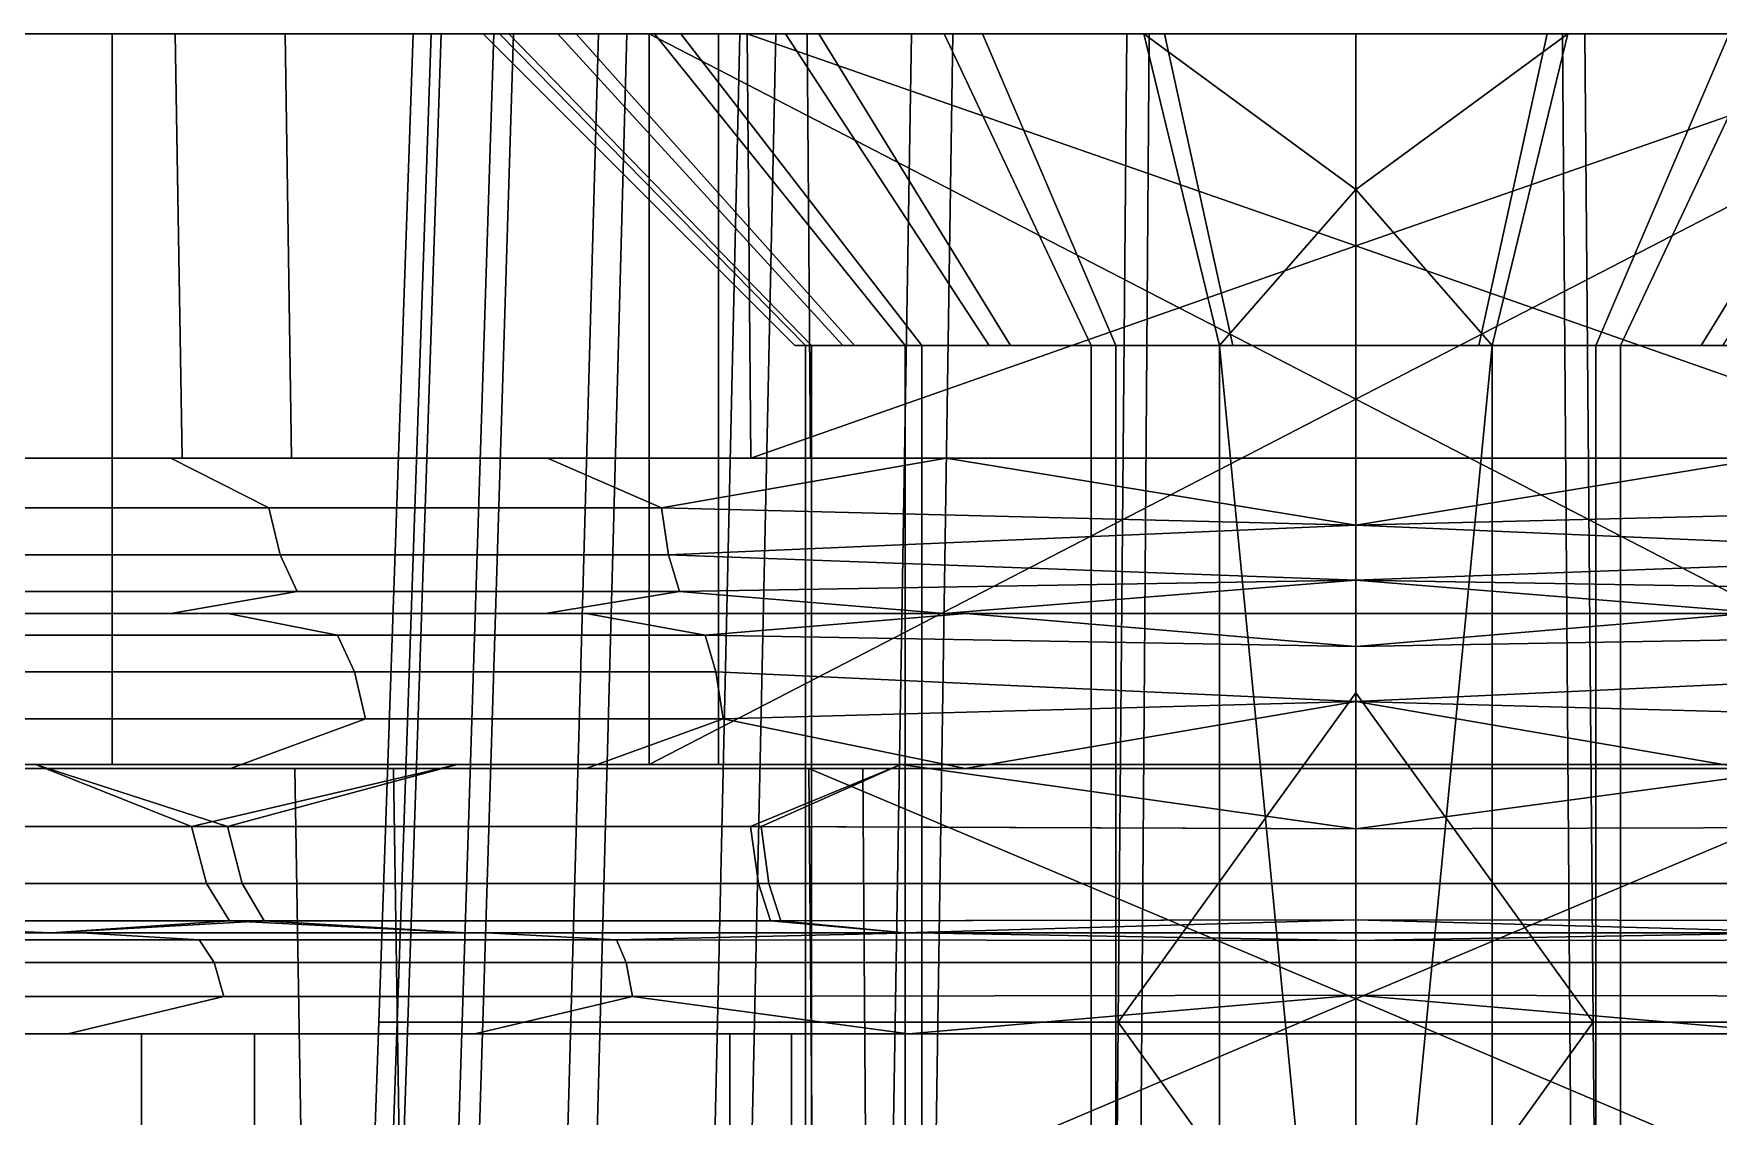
# Model space of a CAD drawing. Extents: x -16 to 16, y -20.9 to 0.1.
# Drawn here: x -4.24 to 1.16, y -3.34 to 0.13 of the extents above; entities that cross this region are included whole.
import ezdxf

# ---------------------------------------------------------------- set-up
doc = ezdxf.new("R2010")
doc.units = 0
doc.header["$MEASUREMENT"] = 0
doc.layers.add('PUXADOR', color=7, linetype='CONTINUOUS')

msp = doc.modelspace()

# ---------------------------------------------------------------- linework, layer by layer
at = {"layer": 'PUXADOR'}
for points in [[(-5.739, 0.1319, -7.3538), (-5.739, -2.2117, -7.3538), (-3.9883, -2.2117, -8.4326), (-3.9883, 0.1319, -8.4326)], [(-3.7863, 0.1319, 7.0837), (-3.7639, -1.2291, 7.0418), (-5.2154, -1.2291, 6.046), (-5.2464, 0.1319, 6.082)], [(-4.9416, 0.1319, -6.3321), (-4.9124, -1.2291, -6.2947), (-3.4139, -1.2291, -7.218), (-3.4342, 0.1319, -7.261)], [(-4.9106, 0.1319, 7.931), (-3.3697, 0.1319, 8.6983), (-3.267, 0.1319, 7.3378)], [(-4.9106, 0.1319, 7.931), (-3.267, 0.1319, 7.3378), (-4.7212, 0.1319, 6.4982)], [(-3.267, 0.1319, -7.3378), (-4.9106, 0.1319, -7.931), (-4.7212, 0.1319, -6.4982)], [(-4.9106, 0.1319, -7.931), (-3.267, 0.1319, -7.3378), (-3.3697, 0.1319, -8.6983)], [(-2.2666, 0.1319, 9.0486), (-2.2666, -2.2117, 9.0486), (-4.3973, -2.2117, 8.2267), (-4.3973, 0.1319, 8.2267)], [(-3.9883, 0.1319, -8.4326), (-3.9883, -2.2117, -8.4326), (-2.0438, -2.2117, -9.1015), (-2.0438, 0.1319, -9.1015)], [(-1.9517, 0.1319, 7.7915), (-1.9401, -1.2291, 7.7454), (-3.7639, -1.2291, 7.0418), (-3.7863, 0.1319, 7.0837)], [(-3.4342, 0.1319, -7.261), (-3.4139, -1.2291, -7.218), (-1.7494, -1.2291, -7.7906), (-1.7599, 0.1319, -7.837)], [(-3.3697, 0.1319, 8.6983), (-1.714, 0.1319, 9.1693), (-1.67, 0.1319, 7.8566)], [(-3.267, 0.1319, 7.3378), (-3.3697, 0.1319, 8.6983), (-1.67, 0.1319, 7.8566)], [(-1.67, 0.1319, -7.8566), (-3.3697, 0.1319, -8.6983), (-3.267, 0.1319, -7.3378)], [(-1.714, 0.1319, -9.1693), (-3.3697, 0.1319, -8.6983), (-1.67, 0.1319, -7.8566)], [(-3.1338, -3.0385, -0.0769), (-3.0231, 0.1319, -0.0742), (-2.9659, 0.1319, 0.59), (-3.0745, -3.0385, 0.6116)], [(-3.0408, -3.0385, -0.7617), (-2.9334, 0.1319, -0.7348), (-3.0231, 0.1319, -0.0742), (-3.1338, -3.0385, -0.0769)], [(-3.0745, -3.0385, 0.6116), (-2.9659, 0.1319, 0.59), (-2.7646, 0.1319, 1.2254), (-2.8658, -3.0385, 1.2703)], [(-2.8, -3.0385, -1.4094), (-2.7011, 0.1319, -1.3596), (-2.9334, 0.1319, -0.7348), (-3.0408, -3.0385, -0.7617)], [(-3.0111, 0.1319, 0.279), (-2.9086, 0.1319, 0.8276), (-2.7462, 0.1319, 0.5463)], [(-3.0111, 0.1319, 0.279), (-2.7462, 0.1319, 0.5463), (-2.8, 0.1319)], [(-3.0111, 0.1319, 0.279), (-2.8, 0.1319), (-3.0111, 0.1319, -0.279)], [(-2.7462, 0.1319, -0.5463), (-3.0111, 0.1319, -0.279), (-2.8, 0.1319)], [(-3.0111, 0.1319, -0.279), (-2.7462, 0.1319, -0.5463), (-2.9086, 0.1319, -0.8276)], [(-2.9086, 0.1319, 0.8276), (-2.707, 0.1319, 1.3479), (-2.5869, 0.1319, 1.0715)], [(-2.5869, 0.1319, 1.0715), (-2.7462, 0.1319, 0.5463), (-2.9086, 0.1319, 0.8276)], [(-2.9086, 0.1319, -0.8276), (-2.5869, 0.1319, -1.0715), (-2.707, 0.1319, -1.3479)], [(-2.5869, 0.1319, -1.0715), (-2.9086, 0.1319, -0.8276), (-2.7462, 0.1319, -0.5463)], [(-2.8658, -3.0385, 1.2703), (-2.7646, 0.1319, 1.2254), (-2.4289, 0.1319, 1.8014), (-2.5178, -3.0385, 1.8673)], [(-2.4232, -3.0385, -1.9886), (-2.3376, 0.1319, -1.9184), (-2.7011, 0.1319, -1.3596), (-2.8, -3.0385, -1.4094)], [(-2.7992, 0.1319, -0.0687), (-1.7995, -0.8681, -0.0442), (-1.7461, -0.8681, -0.4374), (-2.7161, 0.1319, -0.6803)], [(-2.7462, 0.1319, 0.5463), (-1.7654, -0.8681, 0.3512), (-1.7995, -0.8681, -0.0442), (-2.7992, 0.1319, -0.0687)], [(-2.5598, 0.1319, 1.1347), (-1.6456, -0.8681, 0.7294), (-1.7654, -0.8681, 0.3512), (-2.7462, 0.1319, 0.5463)], [(-2.7161, 0.1319, -0.6803), (-1.7461, -0.8681, -0.4374), (-1.6078, -0.8681, -0.8093), (-2.501, 0.1319, -1.2589)], [(-2.707, 0.1319, 1.3479), (-2.4132, 0.1319, 1.8224), (-2.3281, 0.1319, 1.5556)], [(-2.3281, 0.1319, 1.5556), (-2.5869, 0.1319, 1.0715), (-2.707, 0.1319, 1.3479)], [(-2.3281, 0.1319, -1.5556), (-2.707, 0.1319, -1.3479), (-2.5869, 0.1319, -1.0715)], [(-2.707, 0.1319, -1.3479), (-2.3281, 0.1319, -1.5556), (-2.4132, 0.1319, -1.8224)], [(-2.249, 0.1319, 1.668), (-1.4458, -0.8681, 1.0723), (-1.6456, -0.8681, 0.7294), (-2.5598, 0.1319, 1.1347)], [(-2.5178, -3.0385, 1.8673), (-2.4289, 0.1319, 1.8014), (-1.9752, 0.1319, 2.2898), (-2.0475, -3.0385, 2.3736)], [(-2.501, 0.1319, -1.2589), (-1.6078, -0.8681, -0.8093), (-1.3914, -0.8681, -1.1419), (-2.1644, 0.1319, -1.7763)], [(-1.9286, -3.0385, -2.4712), (-1.8605, 0.1319, -2.384), (-2.3376, 0.1319, -1.9184), (-2.4232, -3.0385, -1.9886)], [(-2.4132, 0.1319, 1.8224), (-2.0373, 0.1319, 2.2348), (-1.9799, 0.1319, 1.9799)], [(-1.9799, 0.1319, 1.9799), (-2.3281, 0.1319, 1.5556), (-2.4132, 0.1319, 1.8224)], [(-1.9799, 0.1319, -1.9799), (-2.4132, 0.1319, -1.8224), (-2.3281, 0.1319, -1.5556)], [(-2.4132, 0.1319, -1.8224), (-1.9799, 0.1319, -1.9799), (-2.0373, 0.1319, -2.2348)], [(0, 0.1319, 9.3282), (0, -1.0399, 9.3282), (-2.2666, 0.1319, 9.0486)], [(-2.2666, -2.2117, 9.0486), (-2.2666, 0.1319, 9.0486), (0, -1.0399, 9.3282)], [(-1.8289, 0.1319, 2.1202), (-1.1757, -0.8681, 1.363), (-1.4458, -0.8681, 1.0723), (-2.249, 0.1319, 1.668)], [(-2.1644, 0.1319, -1.7763), (-1.3914, -0.8681, -1.1419), (-1.1074, -0.8681, -1.419), (-1.7226, 0.1319, -2.2074)], [(-2.0475, -3.0385, 2.3736), (-1.9752, 0.1319, 2.2898), (-1.4255, 0.1319, 2.6669), (-1.4777, -3.0385, 2.7646)], [(-2.0438, 0.1319, -9.1015), (-2.0438, -2.2117, -9.1015), (0, -2.2117, -9.3282), (0, 0.1319, -9.3282)], [(-2.0373, 0.1319, 2.2348), (-1.5919, 0.1319, 2.5711), (-1.5556, 0.1319, 2.3281)], [(-1.5556, 0.1319, 2.3281), (-1.9799, 0.1319, 1.9799), (-2.0373, 0.1319, 2.2348)], [(-1.5556, 0.1319, -2.3281), (-2.0373, 0.1319, -2.2348), (-1.9799, 0.1319, -1.9799)], [(-2.0373, 0.1319, -2.2348), (-1.5556, 0.1319, -2.3281), (-1.5919, 0.1319, -2.5711)], [(0, 0.1319, 8.0322), (0, -0.5486, 8.0084), (-1.9517, 0.1319, 7.7915)], [(-1.9401, -1.2291, 7.7454), (-1.9517, 0.1319, 7.7915), (0, -0.5486, 8.0084)], [(-1.3403, -3.0385, -2.8337), (-1.2929, 0.1319, -2.7337), (-1.8605, 0.1319, -2.384), (-1.9286, -3.0385, -2.4712)], [(-1.3199, 0.1319, 2.4694), (-0.8485, -0.8681, 1.5875), (-1.1757, -0.8681, 1.363), (-1.8289, 0.1319, 2.1202)], [(-1.7599, 0.1319, -7.837), (-1.7494, -1.2291, -7.7906), (0, -1.2291, -7.9846), (0, 0.1319, -8.0322)], [(-1.7226, 0.1319, -2.2074), (-1.1074, -0.8681, -1.419), (-0.7696, -0.8681, -1.6272), (-1.1972, 0.1319, -2.5312)], [(-1.67, 0.1319, 7.8566), (-1.714, 0.1319, 9.1693), (0, 0.1319, 8.0322)], [(0, 0.1319, 9.3282), (0, 0.1319, 8.0322), (-1.714, 0.1319, 9.1693)], [(-1.67, 0.1319, -7.8566), (0, 0.1319, -8.0322), (-1.714, 0.1319, -9.1693)], [(0, 0.1319, -9.3282), (-1.714, 0.1319, -9.1693), (0, 0.1319, -8.0322)], [(-1.5919, 0.1319, 2.5711), (-1.0924, 0.1319, 2.8198), (-1.0715, 0.1319, 2.5869)], [(-1.0715, 0.1319, 2.5869), (-1.5556, 0.1319, 2.3281), (-1.5919, 0.1319, 2.5711)], [(-1.5556, 0.1319, -2.3281), (-1.0715, 0.1319, -2.5869), (-1.5919, 0.1319, -2.5711)], [(-1.0924, 0.1319, -2.8198), (-1.5919, 0.1319, -2.5711), (-1.0715, 0.1319, -2.5869)], [(-1.4777, -3.0385, 2.7646), (-1.4255, 0.1319, 2.6669), (-0.7348, 0.1319, 2.9334), (-0.7617, -3.0385, 3.0408)], [(-0.6868, -3.0385, -3.0585), (-0.6626, 0.1319, -2.9505), (-1.2929, 0.1319, -2.7337), (-1.3403, -3.0385, -2.8337)], [(-0.6803, 0.1319, 2.7161), (-0.4374, -0.8681, 1.7461), (-0.8485, -0.8681, 1.5875), (-1.3199, 0.1319, 2.4694)], [(-1.1972, 0.1319, -2.5312), (-0.7696, -0.8681, -1.6272), (-0.3944, -0.8681, -1.7563), (-0.6135, 0.1319, -2.732)], [(-1.0924, 0.1319, 2.8198), (-0.5557, 0.1319, 2.9725), (-0.5463, 0.1319, 2.7462)], [(-0.5463, 0.1319, 2.7462), (-1.0715, 0.1319, 2.5869), (-1.0924, 0.1319, 2.8198)], [(-0.5463, 0.1319, -2.7462), (-1.0924, 0.1319, -2.8198), (-1.0715, 0.1319, -2.5869)], [(-0.5557, 0.1319, -2.9725), (-1.0924, 0.1319, -2.8198), (-0.5463, 0.1319, -2.7462)], [(0, 0.1319, 3.024), (0, -1.9817, 3.0978), (-0.7617, -3.0385, 3.0408), (-0.7348, 0.1319, 2.9334)], [(0, -3.0385, -3.1347), (0, 0.1319, -3.024), (-0.6626, 0.1319, -2.9505), (-0.6868, -3.0385, -3.0585)], [(0, 0.1319, 2.8), (0, -0.3681, 2.3), (-0.6803, 0.1319, 2.7161)], [(-0.4374, -0.8681, 1.7461), (-0.6803, 0.1319, 2.7161), (0, -0.3681, 2.3)], [(-0.6135, 0.1319, -2.732), (-0.3944, -0.8681, -1.7563), (0, -0.8681, -1.8), (0, 0.1319, -2.8)], [(0, 0.1319, 2.8), (-0.5557, 0.1319, 2.9725), (0, 0.1319, 3.024)], [(-0.5557, 0.1319, 2.9725), (0, 0.1319, 2.8), (-0.5463, 0.1319, 2.7462)], [(0, 0.1319, -2.8), (-0.5557, 0.1319, -2.9725), (-0.5463, 0.1319, -2.7462)], [(0, 0.1319, -2.8), (0, 0.1319, -3.024), (-0.5557, 0.1319, -2.9725)], [(0, 0.1319, 2.8), (0.5557, 0.1319, 2.9725), (0.5463, 0.1319, 2.7462)], [(0, 0.1319, 2.8), (0, 0.1319, 3.024), (0.5557, 0.1319, 2.9725)], [(0, 0.1319, -3.024), (0, 0.1319, -2.8), (0.5557, 0.1319, -2.9725)], [(0.5463, 0.1319, -2.7462), (0.5557, 0.1319, -2.9725), (0, 0.1319, -2.8)], [(0, 0.1319, -9.3282), (0, -2.2117, -9.3282), (2.0438, -2.2117, -9.1015), (2.0438, 0.1319, -9.1015)], [(2.2666, 0.1319, 9.0486), (0, -1.0399, 9.3282), (0, 0.1319, 9.3282)], [(2.2666, -2.2117, 9.0486), (0, -1.0399, 9.3282), (2.2666, 0.1319, 9.0486)], [(1.714, 0.1319, 9.1693), (0, 0.1319, 8.0322), (0, 0.1319, 9.3282)], [(1.714, 0.1319, 9.1693), (1.67, 0.1319, 7.8566), (0, 0.1319, 8.0322)], [(0, 0.1319, -8.0322), (1.67, 0.1319, -7.8566), (1.714, 0.1319, -9.1693)], [(1.714, 0.1319, -9.1693), (0, 0.1319, -9.3282), (0, 0.1319, -8.0322)], [(0, 0.1319, -8.0322), (0, -1.2291, -7.9846), (1.7494, -1.2291, -7.7906), (1.7599, 0.1319, -7.837)], [(1.9517, 0.1319, 7.7915), (0, -0.5486, 8.0084), (0, 0.1319, 8.0322)], [(1.9401, -1.2291, 7.7454), (0, -0.5486, 8.0084), (1.9517, 0.1319, 7.7915)], [(0.6868, -3.0385, -3.0585), (0.6626, 0.1319, -2.9505), (0, 0.1319, -3.024), (0, -3.0385, -3.1347)], [(0, -1.9817, 3.0978), (0, 0.1319, 3.024), (0.7348, 0.1319, 2.9334), (0.7617, -3.0385, 3.0408)], [(0, 0.1319, -2.8), (0, -0.8681, -1.8), (0.3944, -0.8681, -1.7563), (0.6135, 0.1319, -2.732)], [(0.6803, 0.1319, 2.7161), (0, -0.3681, 2.3), (0, 0.1319, 2.8)], [(0.4374, -0.8681, 1.7461), (0, -0.3681, 2.3), (0.6803, 0.1319, 2.7161)], [(0.6135, 0.1319, -2.732), (0.3944, -0.8681, -1.7563), (0.7696, -0.8681, -1.6272), (1.1972, 0.1319, -2.5312)], [(1.3199, 0.1319, 2.4694), (0.8485, -0.8681, 1.5875), (0.4374, -0.8681, 1.7461), (0.6803, 0.1319, 2.7161)], [(0.5463, 0.1319, 2.7462), (0.5557, 0.1319, 2.9725), (1.0924, 0.1319, 2.8198)], [(1.0924, 0.1319, 2.8198), (1.0715, 0.1319, 2.5869), (0.5463, 0.1319, 2.7462)], [(0.5463, 0.1319, -2.7462), (1.0715, 0.1319, -2.5869), (1.0924, 0.1319, -2.8198)], [(0.5463, 0.1319, -2.7462), (1.0924, 0.1319, -2.8198), (0.5557, 0.1319, -2.9725)], [(1.3403, -3.0385, -2.8337), (1.2929, 0.1319, -2.7337), (0.6626, 0.1319, -2.9505), (0.6868, -3.0385, -3.0585)], [(0.7617, -3.0385, 3.0408), (0.7348, 0.1319, 2.9334), (1.4255, 0.1319, 2.6669), (1.4777, -3.0385, 2.7646)], [(1.1972, 0.1319, -2.5312), (0.7696, -0.8681, -1.6272), (1.1074, -0.8681, -1.419), (1.7226, 0.1319, -2.2074)], [(1.8289, 0.1319, 2.1202), (1.1757, -0.8681, 1.363), (0.8485, -0.8681, 1.5875), (1.3199, 0.1319, 2.4694)], [(1.0715, 0.1319, 2.5869), (1.5919, 0.1319, 2.5711), (1.5556, 0.1319, 2.3281)], [(1.0715, 0.1319, 2.5869), (1.0924, 0.1319, 2.8198), (1.5919, 0.1319, 2.5711)], [(1.0715, 0.1319, -2.5869), (1.5556, 0.1319, -2.3281), (1.5919, 0.1319, -2.5711)], [(1.0924, 0.1319, -2.8198), (1.0715, 0.1319, -2.5869), (1.5919, 0.1319, -2.5711)], [(1.7226, 0.1319, -2.2074), (1.1074, -0.8681, -1.419), (1.3914, -0.8681, -1.1419), (2.1644, 0.1319, -1.7763)], [(0, -0.3681, 2.3), (0, -0.8681, 1.8), (-0.4374, -0.8681, 1.7461)], [(0, -0.3681, 2.3), (0.4374, -0.8681, 1.7461), (0, -0.8681, 1.8)], [(0, -0.5486, 8.0084), (0, -1.2291, 7.9846), (-1.9401, -1.2291, 7.7454)], [(0, -0.5486, 8.0084), (1.9401, -1.2291, 7.7454), (0, -1.2291, 7.9846)], [(-1.7654, -0.8681, 0.3512), (-1.7654, -9.8681, 0.3512), (-1.7461, -9.8681, -0.4374), (-1.7461, -0.8681, -0.4374)], [(-1.4458, -0.8681, 1.0723), (-1.4458, -9.8681, 1.0723), (-1.7654, -9.8681, 0.3512), (-1.7654, -0.8681, 0.3512)], [(-1.7461, -0.8681, -0.4374), (-1.7461, -9.8681, -0.4374), (-1.3914, -9.8681, -1.1419), (-1.3914, -0.8681, -1.1419)], [(-0.8485, -0.8681, 1.5875), (-0.8485, -9.8681, 1.5875), (-1.4458, -9.8681, 1.0723), (-1.4458, -0.8681, 1.0723)], [(-1.3914, -0.8681, -1.1419), (-1.3914, -9.8681, -1.1419), (-0.7696, -9.8681, -1.6272), (-0.7696, -0.8681, -1.6272)], [(-0.4374, -0.8681, 1.7461), (-0.4374, -9.8681, 1.7461), (-0.8485, -9.8681, 1.5875), (-0.8485, -0.8681, 1.5875)], [(-0.7696, -0.8681, -1.6272), (-0.7696, -9.8681, -1.6272), (0, -9.8681, -1.8), (0, -0.8681, -1.8)], [(0, -0.8681, 1.8), (0, -5.3681, 1.8), (-0.4374, -0.8681, 1.7461)], [(-0.4374, -9.8681, 1.7461), (-0.4374, -0.8681, 1.7461), (0, -5.3681, 1.8)], [(0, -0.8681, -1.8), (0, -9.8681, -1.8), (0.7696, -9.8681, -1.6272), (0.7696, -0.8681, -1.6272)], [(0.4374, -0.8681, 1.7461), (0, -5.3681, 1.8), (0, -0.8681, 1.8)], [(0.4374, -9.8681, 1.7461), (0, -5.3681, 1.8), (0.4374, -0.8681, 1.7461)], [(0.8485, -0.8681, 1.5875), (0.8485, -9.8681, 1.5875), (0.4374, -9.8681, 1.7461), (0.4374, -0.8681, 1.7461)], [(0.7696, -0.8681, -1.6272), (0.7696, -9.8681, -1.6272), (1.3914, -9.8681, -1.1419), (1.3914, -0.8681, -1.1419)], [(1.4458, -0.8681, 1.0723), (1.4458, -9.8681, 1.0723), (0.8485, -9.8681, 1.5875), (0.8485, -0.8681, 1.5875)], [(0, -1.0399, 9.3282), (0, -2.2117, 9.3282), (-2.2666, -2.2117, 9.0486)], [(0, -1.0399, 9.3282), (2.2666, -2.2117, 9.0486), (0, -2.2117, 9.3282)], [(-4.9043, -1.2291, -6.301), (-3.8003, -1.2291, -7.0223), (-3.4857, -1.3893, -7.1501), (-4.7727, -1.3893, -6.3636)], [(-3.8003, -1.2291, 7.0223), (-4.9043, -1.2291, 6.301), (-4.7727, -1.3893, 6.3636), (-3.4857, -1.3893, 7.1501)], [(-3.8003, -1.2291, -7.0223), (-2.5926, -1.2291, -7.552), (-2.2272, -1.3893, -7.6363), (-3.4857, -1.3893, -7.1501)], [(-2.5926, -1.2291, 7.552), (-3.8003, -1.2291, 7.0223), (-3.4857, -1.3893, 7.1501), (-2.2272, -1.3893, 7.6363)], [(-2.5926, -1.2291, -7.552), (-1.3142, -1.2291, -7.8757), (-2.2272, -1.3893, -7.6363)], [(-2.2272, -1.3893, 7.6363), (-1.3142, -1.2291, 7.8757), (-2.5926, -1.2291, 7.552)], [(0, -1.4447, -7.9314), (-2.2272, -1.3893, -7.6363), (-1.3142, -1.2291, -7.8757)], [(-2.2272, -1.3893, 7.6363), (0, -1.4447, 7.9314), (-1.3142, -1.2291, 7.8757)], [(0, -1.4447, -7.9314), (-1.3142, -1.2291, -7.8757), (0, -1.2291, -7.9846)], [(-1.3142, -1.2291, 7.8757), (0, -1.4447, 7.9314), (0, -1.2291, 7.9846)], [(0, -1.4447, 7.9314), (1.3142, -1.2291, 7.8757), (0, -1.2291, 7.9846)], [(0, -1.4447, 7.9314), (2.2272, -1.3893, 7.6363), (1.3142, -1.2291, 7.8757)], [(1.3142, -1.2291, -7.8757), (0, -1.4447, -7.9314), (0, -1.2291, -7.9846)], [(2.2272, -1.3893, -7.6363), (0, -1.4447, -7.9314), (1.3142, -1.2291, -7.8757)], [(-4.7237, -1.5397, -6.2983), (-4.7727, -1.3893, -6.3636), (-3.4857, -1.3893, -7.1501), (-3.4499, -1.5397, -7.0767)], [(-3.4499, -1.5397, 7.0767), (-3.4857, -1.3893, 7.1501), (-4.7727, -1.3893, 6.3636), (-4.7237, -1.5397, 6.2983)], [(-3.4499, -1.5397, -7.0767), (-3.4857, -1.3893, -7.1501), (-2.2272, -1.3893, -7.6363), (-2.2044, -1.5397, -7.5579)], [(-2.2044, -1.5397, 7.5579), (-2.2272, -1.3893, 7.6363), (-3.4857, -1.3893, 7.1501), (-3.4499, -1.5397, 7.0767)], [(0, -1.4447, 7.9314), (-2.2272, -1.3893, 7.6363), (-2.2044, -1.5397, 7.5579)], [(-2.2044, -1.5397, -7.5579), (-2.2272, -1.3893, -7.6363), (0, -1.4447, -7.9314)], [(0, -1.4447, -7.9314), (2.2272, -1.3893, -7.6363), (2.2044, -1.5397, -7.5579)], [(2.2044, -1.5397, 7.5579), (2.2272, -1.3893, 7.6363), (0, -1.4447, 7.9314)], [(0, -1.4447, -7.9314), (0, -1.6206, -7.796), (-2.2044, -1.5397, -7.5579)], [(0, -1.4447, 7.9314), (-2.2044, -1.5397, 7.5579), (0, -1.6206, 7.796)], [(0, -1.4447, 7.9314), (0, -1.6206, 7.796), (2.2044, -1.5397, 7.5579)], [(0, -1.4447, -7.9314), (2.2044, -1.5397, -7.5579), (0, -1.6206, -7.796)], [(-4.649, -1.657, -6.1986), (-4.7237, -1.5397, -6.2983), (-3.4499, -1.5397, -7.0767), (-3.3953, -1.657, -6.9648)], [(-3.3953, -1.657, 6.9648), (-3.4499, -1.5397, 7.0767), (-4.7237, -1.5397, 6.2983), (-4.649, -1.657, 6.1986)], [(-3.3953, -1.657, -6.9648), (-3.4499, -1.5397, -7.0767), (-2.2044, -1.5397, -7.5579), (-2.1695, -1.657, -7.4384)], [(-2.1695, -1.657, 7.4384), (-2.2044, -1.5397, 7.5579), (-3.4499, -1.5397, 7.0767), (-3.3953, -1.657, 6.9648)], [(-2.1695, -1.657, -7.4384), (-2.2044, -1.5397, -7.5579), (0, -1.6206, -7.796)], [(-2.1695, -1.657, 7.4384), (0, -1.6206, 7.796), (-2.2044, -1.5397, 7.5579)], [(2.1695, -1.657, 7.4384), (2.2044, -1.5397, 7.5579), (0, -1.6206, 7.796)], [(2.1695, -1.657, -7.4384), (0, -1.6206, -7.796), (2.2044, -1.5397, -7.5579)], [(-2.1695, -1.657, -7.4384), (0, -1.6206, -7.796), (-1.3199, -1.7272, -7.4857)], [(-1.3199, -1.7272, 7.4857), (0, -1.6206, 7.796), (-2.1695, -1.657, 7.4384)], [(0, -1.6206, -7.796), (0, -1.7272, -7.6012), (-1.3199, -1.7272, -7.4857)], [(0, -1.6206, 7.796), (-1.3199, -1.7272, 7.4857), (0, -1.7272, 7.6012)], [(2.1695, -1.657, 7.4384), (0, -1.6206, 7.796), (1.3199, -1.7272, 7.4857)], [(0, -1.6206, 7.796), (0, -1.7272, 7.6012), (1.3199, -1.7272, 7.4857)], [(1.3199, -1.7272, -7.4857), (0, -1.6206, -7.796), (2.1695, -1.657, -7.4384)], [(0, -1.6206, -7.796), (1.3199, -1.7272, -7.4857), (0, -1.7272, -7.6012)], [(-4.649, -1.657, -6.1986), (-3.3953, -1.657, -6.9648), (-3.8006, -1.7272, -6.5828), (-4.886, -1.7272, -5.8229)], [(-3.3953, -1.657, 6.9648), (-4.649, -1.657, 6.1986), (-4.886, -1.7272, 5.8229), (-3.8006, -1.7272, 6.5828)], [(-3.3953, -1.657, -6.9648), (-2.1695, -1.657, -7.4384), (-2.5998, -1.7272, -7.1428), (-3.8006, -1.7272, -6.5828)], [(-2.1695, -1.657, 7.4384), (-3.3953, -1.657, 6.9648), (-3.8006, -1.7272, 6.5828), (-2.5998, -1.7272, 7.1428)], [(-2.1695, -1.657, -7.4384), (-1.3199, -1.7272, -7.4857), (-2.5998, -1.7272, -7.1428)], [(-2.1695, -1.657, 7.4384), (-2.5998, -1.7272, 7.1428), (-1.3199, -1.7272, 7.4857)], [(-4.4725, -1.7973, -5.9633), (-3.2664, -1.7973, -6.7004), (-3.6178, -1.7272, -6.6851), (-4.6688, -1.7272, -5.9984)], [(-3.2664, -1.7973, 6.7004), (-4.4725, -1.7973, 5.9633), (-4.6688, -1.7272, 5.9984), (-3.6178, -1.7272, 6.6851)], [(-3.2664, -1.7973, -6.7004), (-2.0872, -1.7973, -7.156), (-2.4681, -1.7272, -7.1894), (-3.6178, -1.7272, -6.6851)], [(-2.0872, -1.7973, 7.156), (-3.2664, -1.7973, 6.7004), (-3.6178, -1.7272, 6.6851), (-2.4681, -1.7272, 7.1894)], [(-2.0872, -1.7973, -7.156), (-1.2511, -1.7272, -7.4976), (-2.4681, -1.7272, -7.1894)], [(-2.0872, -1.7973, 7.156), (-2.4681, -1.7272, 7.1894), (-1.2511, -1.7272, 7.4976)], [(0, -1.8337, -7.4064), (-1.2511, -1.7272, -7.4976), (-2.0872, -1.7973, -7.156)], [(-2.0872, -1.7973, 7.156), (-1.2511, -1.7272, 7.4976), (0, -1.8337, 7.4064)], [(-1.2511, -1.7272, -7.4976), (0, -1.8337, -7.4064), (0, -1.7272, -7.6012)], [(0, -1.8337, 7.4064), (-1.2511, -1.7272, 7.4976), (0, -1.7272, 7.6012)], [(0, -1.8337, 7.4064), (1.2511, -1.7272, 7.4976), (2.0872, -1.7973, 7.156)], [(1.2511, -1.7272, 7.4976), (0, -1.8337, 7.4064), (0, -1.7272, 7.6012)], [(2.0872, -1.7973, -7.156), (1.2511, -1.7272, -7.4976), (0, -1.8337, -7.4064)], [(0, -1.8337, -7.4064), (1.2511, -1.7272, -7.4976), (0, -1.7272, -7.6012)], [(-4.4725, -1.7973, -5.9633), (-4.3977, -1.9147, -5.8637), (-3.2118, -1.9147, -6.5884), (-3.2664, -1.7973, -6.7004)], [(-3.2664, -1.7973, 6.7004), (-3.2118, -1.9147, 6.5884), (-4.3977, -1.9147, 5.8637), (-4.4725, -1.7973, 5.9633)], [(-3.2664, -1.7973, -6.7004), (-3.2118, -1.9147, -6.5884), (-2.0523, -1.9147, -7.0364), (-2.0872, -1.7973, -7.156)], [(-2.0872, -1.7973, 7.156), (-2.0523, -1.9147, 7.0364), (-3.2118, -1.9147, 6.5884), (-3.2664, -1.7973, 6.7004)], [(0, -2.0097, -7.271), (0, -1.8337, -7.4064), (-2.0872, -1.7973, -7.156), (-2.0523, -1.9147, -7.0364)], [(0, -1.8337, 7.4064), (0, -2.0097, 7.271), (-2.0523, -1.9147, 7.0364), (-2.0872, -1.7973, 7.156)], [(0, -2.0097, 7.271), (0, -1.8337, 7.4064), (2.0872, -1.7973, 7.156), (2.0523, -1.9147, 7.0364)], [(0, -1.8337, -7.4064), (0, -2.0097, -7.271), (2.0523, -1.9147, -7.0364), (2.0872, -1.7973, -7.156)], [(-4.3977, -1.9147, -5.8637), (-4.3488, -2.0651, -5.7984), (-3.1761, -2.0651, -6.515), (-3.2118, -1.9147, -6.5884)], [(-3.2118, -1.9147, 6.5884), (-3.1761, -2.0651, 6.515), (-4.3488, -2.0651, 5.7984), (-4.3977, -1.9147, 5.8637)], [(-3.2118, -1.9147, -6.5884), (-3.1761, -2.0651, -6.515), (-2.0294, -2.0651, -6.9581), (-2.0523, -1.9147, -7.0364)], [(-2.0523, -1.9147, 7.0364), (-2.0294, -2.0651, 6.9581), (-3.1761, -2.0651, 6.515), (-3.2118, -1.9147, 6.5884)], [(-2.0294, -2.0651, -6.9581), (0, -2.0097, -7.271), (-2.0523, -1.9147, -7.0364)], [(0, -2.0097, 7.271), (-2.0294, -2.0651, 6.9581), (-2.0523, -1.9147, 7.0364)], [(2.0294, -2.0651, 6.9581), (0, -2.0097, 7.271), (2.0523, -1.9147, 7.0364)], [(0, -2.0097, -7.271), (2.0294, -2.0651, -6.9581), (2.0523, -1.9147, -7.0364)], [(0, -1.9817, 3.0978), (0, -4.0953, 3.1716), (-0.7617, -3.0385, 3.0408)], [(0, -1.9817, 3.0978), (0.7617, -3.0385, 3.0408), (0, -4.0953, 3.1716)], [(0, -2.0097, -7.271), (-2.0294, -2.0651, -6.9581), (-1.2534, -2.2252, -7.1081)], [(-2.0294, -2.0651, 6.9581), (0, -2.0097, 7.271), (-1.2534, -2.2252, 7.1081)], [(0, -2.0097, -7.271), (-1.2534, -2.2252, -7.1081), (0, -2.2252, -7.2178)], [(-1.2534, -2.2252, 7.1081), (0, -2.0097, 7.271), (0, -2.2252, 7.2178)], [(0, -2.0097, 7.271), (1.2534, -2.2252, 7.1081), (0, -2.2252, 7.2178)], [(0, -2.0097, 7.271), (2.0294, -2.0651, 6.9581), (1.2534, -2.2252, 7.1081)], [(1.2534, -2.2252, -7.1081), (0, -2.0097, -7.271), (0, -2.2252, -7.2178)], [(2.0294, -2.0651, -6.9581), (0, -2.0097, -7.271), (1.2534, -2.2252, -7.1081)], [(-4.6395, -2.2252, -5.5292), (-3.6089, -2.2252, -6.2508), (-3.1761, -2.0651, -6.515), (-4.3488, -2.0651, -5.7984)], [(-3.6089, -2.2252, 6.2508), (-4.6395, -2.2252, 5.5292), (-4.3488, -2.0651, 5.7984), (-3.1761, -2.0651, 6.515)], [(-3.6089, -2.2252, -6.2508), (-2.4686, -2.2252, -6.7825), (-2.0294, -2.0651, -6.9581), (-3.1761, -2.0651, -6.515)], [(-2.4686, -2.2252, 6.7825), (-3.6089, -2.2252, 6.2508), (-3.1761, -2.0651, 6.515), (-2.0294, -2.0651, 6.9581)], [(-2.4686, -2.2252, -6.7825), (-1.2534, -2.2252, -7.1081), (-2.0294, -2.0651, -6.9581)], [(-2.0294, -2.0651, 6.9581), (-1.2534, -2.2252, 7.1081), (-2.4686, -2.2252, 6.7825)], [(-5.3532, -2.4105, 7.5929), (-3.7342, -2.4105, 8.5068), (-4.2349, -2.2117, 8.3115), (-5.483, -2.2117, 7.5466)], [(-3.6189, -2.4105, -8.5564), (-5.382, -2.4105, -7.5725), (-5.483, -2.2117, -7.5466), (-4.2349, -2.2117, -8.3115)], [(-3.7342, -2.4105, 8.5068), (-2.8826, -2.2117, 8.8716), (-4.2349, -2.2117, 8.3115)], [(-3.6189, -2.4105, -8.5564), (-4.2349, -2.2117, -8.3115), (-2.8826, -2.2117, -8.8716)], [(-3.7342, -2.4105, 8.5068), (-1.9068, -2.4105, 9.0925), (-1.4592, -2.2117, 9.2133), (-2.8826, -2.2117, 8.8716)], [(-1.9409, -2.4105, -9.0853), (-3.6189, -2.4105, -8.5564), (-2.8826, -2.2117, -8.8716), (-1.4592, -2.2117, -9.2133)], [(-1.9409, -2.4105, -9.0853), (-1.4592, -2.2117, -9.2133), (0, -2.4183, -9.2871)], [(-1.9068, -2.4105, 9.0925), (0, -2.4183, 9.2871), (-1.4592, -2.2117, 9.2133)], [(0, -2.4183, 9.2871), (0, -2.2117, 9.3282), (-1.4592, -2.2117, 9.2133)], [(0, -2.4183, -9.2871), (-1.4592, -2.2117, -9.2133), (0, -2.2117, -9.3282)], [(2.6013, -2.4105, -8.9186), (0, -2.4183, -9.2871), (1.5354, -2.2117, -9.2009)], [(0, -2.4183, -9.2871), (0, -2.2117, -9.3282), (1.5354, -2.2117, -9.2009)], [(1.5354, -2.2117, 9.2009), (0, -2.4183, 9.2871), (2.6013, -2.4105, 8.9186)], [(0, -2.4183, 9.2871), (1.5354, -2.2117, 9.2009), (0, -2.2117, 9.3282)], [(-3.4024, -2.2252, 6.3655), (-3.3781, -3.7025, 6.32), (-4.6808, -3.7025, 5.4263), (-4.7145, -2.2252, 5.4654)], [(-4.4406, -2.2252, -5.6901), (-4.4089, -3.7025, -5.6495), (-3.064, -3.7025, -6.4782), (-3.086, -2.2252, -6.5248)], [(-1.7538, -2.2252, 7.0015), (-1.7412, -3.7025, 6.9515), (-3.3781, -3.7025, 6.32), (-3.4024, -2.2252, 6.3655)], [(-3.086, -2.2252, -6.5248), (-3.064, -3.7025, -6.4782), (-1.5701, -3.7025, -6.9921), (-1.5814, -2.2252, -7.0424)], [(0, -2.2252, 7.2178), (0, -2.9639, 7.192), (-1.7538, -2.2252, 7.0015)], [(-1.7412, -3.7025, 6.9515), (-1.7538, -2.2252, 7.0015), (0, -2.9639, 7.192)], [(-1.5814, -2.2252, -7.0424), (-1.5701, -3.7025, -6.9921), (0, -3.7025, -7.1662), (0, -2.2252, -7.2178)], [(0, -2.2252, -7.2178), (0, -3.7025, -7.1662), (1.5701, -3.7025, -6.9921), (1.5814, -2.2252, -7.0424)], [(1.7538, -2.2252, 7.0015), (0, -2.9639, 7.192), (0, -2.2252, 7.2178)], [(1.7412, -3.7025, 6.9515), (0, -2.9639, 7.192), (1.7538, -2.2252, 7.0015)], [(-3.6189, -2.4105, -8.5564), (-3.572, -2.5935, -8.4457), (-5.3123, -2.5935, -7.4745), (-5.382, -2.4105, -7.5725)], [(-5.3532, -2.4105, 7.5929), (-5.2839, -2.5935, 7.4946), (-3.6858, -2.5935, 8.3966), (-3.7342, -2.4105, 8.5068)], [(-3.7342, -2.4105, 8.5068), (-3.6858, -2.5935, 8.3966), (-1.8821, -2.5935, 8.9748), (-1.9068, -2.4105, 9.0925)], [(-1.9409, -2.4105, -9.0853), (-1.9157, -2.5935, -8.9677), (-3.572, -2.5935, -8.4457), (-3.6189, -2.4105, -8.5564)], [(0, -2.4183, -9.2871), (0, -2.5935, -9.17), (-1.9157, -2.5935, -8.9677), (-1.9409, -2.4105, -9.0853)], [(-1.9068, -2.4105, 9.0925), (-1.8821, -2.5935, 8.9748), (0, -2.5935, 9.17), (0, -2.4183, 9.2871)], [(2.6013, -2.4105, -8.9186), (2.5676, -2.5935, -8.8032), (0, -2.5935, -9.17), (0, -2.4183, -9.2871)], [(0, -2.4183, 9.2871), (0, -2.5935, 9.17), (2.5676, -2.5935, 8.8032), (2.6013, -2.4105, 8.9186)], [(-3.572, -2.5935, -8.4457), (-3.5007, -2.7138, -8.2771), (-5.2063, -2.7138, -7.3253), (-5.3123, -2.5935, -7.4745)], [(-5.2839, -2.5935, 7.4946), (-5.1785, -2.7138, 7.345), (-3.6122, -2.7138, 8.229), (-3.6858, -2.5935, 8.3966)], [(-3.6858, -2.5935, 8.3966), (-3.6122, -2.7138, 8.229), (-1.8446, -2.7138, 8.7956), (-1.8821, -2.5935, 8.9748)], [(-1.9157, -2.5935, -8.9677), (-1.8775, -2.7138, -8.7886), (-3.5007, -2.7138, -8.2771), (-3.572, -2.5935, -8.4457)], [(-1.8775, -2.7138, -8.7886), (-1.9157, -2.5935, -8.9677), (0, -2.5935, -9.17), (0, -2.7106, -8.9948)], [(-1.8821, -2.5935, 8.9748), (-1.8446, -2.7138, 8.7956), (0, -2.7106, 8.9948), (0, -2.5935, 9.17)], [(2.5676, -2.5935, -8.8032), (2.5163, -2.7138, -8.6275), (0, -2.7106, -8.9948), (0, -2.5935, -9.17)], [(2.5163, -2.7138, 8.6275), (2.5676, -2.5935, 8.8032), (0, -2.5935, 9.17), (0, -2.7106, 8.9948)], [(-5.3978, -2.7517, 6.9351), (-4.1827, -2.7517, 7.729), (-5.1785, -2.7138, 7.345)], [(-4.1827, -2.7517, -7.729), (-5.3978, -2.7517, -6.9351), (-5.2063, -2.7138, -7.3253)], [(-5.2736, -2.7517, 6.7756), (-4.0865, -2.7517, 7.5512), (-3.7101, -2.7744, 7.6106), (-5.08, -2.7744, 6.7734)], [(-4.0865, -2.7517, -7.5512), (-5.2736, -2.7517, -6.7756), (-5.08, -2.7744, -6.7734), (-3.7101, -2.7744, -7.6106)], [(-5.2063, -2.7138, -7.3253), (-3.5007, -2.7138, -8.2771), (-4.1827, -2.7517, -7.729)], [(-3.6122, -2.7138, 8.229), (-5.1785, -2.7138, 7.345), (-4.1827, -2.7517, 7.729)], [(-4.5199, -2.7517, -7.3), (-4.6264, -2.7517, -7.4719), (-3.1747, -2.7517, -8.1947)], [(-4.6264, -2.7517, 7.4719), (-4.5199, -2.7517, 7.3), (-3.1747, -2.7517, 8.1947)], [(-4.5199, -2.7517, -7.3), (-3.1747, -2.7517, -8.1947), (-3.1016, -2.7517, -8.0062)], [(-4.5199, -2.7517, 7.3), (-3.1016, -2.7517, 8.0062), (-3.1747, -2.7517, 8.1947)], [(-3.6122, -2.7138, 8.229), (-4.1827, -2.7517, 7.729), (-2.8535, -2.7517, 8.312)], [(-3.5007, -2.7138, -8.2771), (-2.8535, -2.7517, -8.312), (-4.1827, -2.7517, -7.729)], [(-4.0865, -2.7517, 7.5512), (-2.7879, -2.7517, 8.1208), (-2.3707, -2.7744, 8.1281), (-3.7101, -2.7744, 7.6106)], [(-2.7879, -2.7517, -8.1208), (-4.0865, -2.7517, -7.5512), (-3.7101, -2.7744, -7.6106), (-2.3707, -2.7744, -8.1281)], [(-2.8535, -2.7517, 8.312), (-1.4465, -2.7517, 8.6683), (-1.8446, -2.7138, 8.7956), (-3.6122, -2.7138, 8.229)], [(-1.4465, -2.7517, -8.6683), (-2.8535, -2.7517, -8.312), (-3.5007, -2.7138, -8.2771), (-1.8775, -2.7138, -8.7886)], [(-3.1747, -2.7517, -8.1947), (-1.6148, -2.7517, -8.6385), (-3.1016, -2.7517, -8.0062)], [(-3.1747, -2.7517, 8.1947), (-3.1016, -2.7517, 8.0062), (-1.6148, -2.7517, 8.6385)], [(-1.6148, -2.7517, -8.6385), (-1.5777, -2.7517, -8.4398), (-3.1016, -2.7517, -8.0062)], [(-1.6148, -2.7517, 8.6385), (-3.1016, -2.7517, 8.0062), (-1.5777, -2.7517, 8.4398)], [(-2.7879, -2.7517, 8.1208), (-1.4132, -2.7517, 8.4689), (-2.3707, -2.7744, 8.1281)], [(-2.3707, -2.7744, -8.1281), (-1.4132, -2.7517, -8.4689), (-2.7879, -2.7517, -8.1208)], [(0, -2.7763, 8.462), (-2.3707, -2.7744, 8.1281), (-1.4132, -2.7517, 8.4689)], [(-2.3707, -2.7744, -8.1281), (0, -2.7763, -8.462), (-1.4132, -2.7517, -8.4689)], [(-1.4465, -2.7517, -8.6683), (-1.8775, -2.7138, -8.7886), (0, -2.7106, -8.9948)], [(0, -2.7106, 8.9948), (-1.8446, -2.7138, 8.7956), (-1.4465, -2.7517, 8.6683)], [(-1.5777, -2.7517, -8.4398), (-1.6148, -2.7517, -8.6385), (0, -2.7517, -8.7882)], [(-1.5777, -2.7517, 8.4398), (0, -2.7517, 8.7882), (-1.6148, -2.7517, 8.6385)], [(-1.5777, -2.7517, -8.4398), (0, -2.7517, -8.7882), (0, -2.7517, -8.586)], [(-1.5777, -2.7517, 8.4398), (0, -2.7517, 8.586), (0, -2.7517, 8.7882)], [(0, -2.7106, 8.9948), (-1.4465, -2.7517, 8.6683), (0, -2.7517, 8.7882)], [(-1.4465, -2.7517, -8.6683), (0, -2.7106, -8.9948), (0, -2.7517, -8.7882)], [(0, -2.7763, 8.462), (-1.4132, -2.7517, 8.4689), (0, -2.7517, 8.586)], [(-1.4132, -2.7517, -8.4689), (0, -2.7763, -8.462), (0, -2.7517, -8.586)], [(0, -2.7106, -8.9948), (1.526, -2.7517, -8.6547), (0, -2.7517, -8.7882)], [(0, -2.7106, -8.9948), (2.5163, -2.7138, -8.6275), (1.526, -2.7517, -8.6547)], [(1.526, -2.7517, 8.6547), (2.5163, -2.7138, 8.6275), (0, -2.7106, 8.9948)], [(1.526, -2.7517, 8.6547), (0, -2.7106, 8.9948), (0, -2.7517, 8.7882)], [(0, -2.7517, -8.586), (0, -2.7517, -8.7882), (1.5777, -2.7517, -8.4398)], [(1.6148, -2.7517, -8.6385), (1.5777, -2.7517, -8.4398), (0, -2.7517, -8.7882)], [(0, -2.7517, 8.7882), (0, -2.7517, 8.586), (1.5777, -2.7517, 8.4398)], [(1.6148, -2.7517, 8.6385), (0, -2.7517, 8.7882), (1.5777, -2.7517, 8.4398)], [(0, -2.7763, -8.462), (1.4132, -2.7517, -8.4689), (0, -2.7517, -8.586)], [(0, -2.7763, -8.462), (2.3707, -2.7744, -8.1281), (1.4132, -2.7517, -8.4689)], [(1.4132, -2.7517, 8.4689), (0, -2.7763, 8.462), (0, -2.7517, 8.586)], [(2.3707, -2.7744, 8.1281), (0, -2.7763, 8.462), (1.4132, -2.7517, 8.4689)], [(-5.0141, -2.8466, 6.6855), (-5.08, -2.7744, 6.7734), (-3.7101, -2.7744, 7.6106), (-3.662, -2.8466, 7.5118)], [(-3.662, -2.8466, -7.5118), (-3.7101, -2.7744, -7.6106), (-5.08, -2.7744, -6.7734), (-5.0141, -2.8466, -6.6855)], [(-3.662, -2.8466, 7.5118), (-3.7101, -2.7744, 7.6106), (-2.3707, -2.7744, 8.1281), (-2.3399, -2.8466, 8.0226)], [(-2.3399, -2.8466, -8.0226), (-2.3707, -2.7744, -8.1281), (-3.7101, -2.7744, -7.6106), (-3.662, -2.8466, -7.5118)], [(-2.3399, -2.8466, 8.0226), (-2.3707, -2.7744, 8.1281), (0, -2.7763, 8.462), (0, -2.8466, 8.3569)], [(-2.3707, -2.7744, -8.1281), (-2.3399, -2.8466, -8.0226), (0, -2.8466, -8.3569), (0, -2.7763, -8.462)], [(2.3399, -2.8466, -8.0226), (2.3707, -2.7744, -8.1281), (0, -2.7763, -8.462), (0, -2.8466, -8.3569)], [(2.3707, -2.7744, 8.1281), (2.3399, -2.8466, 8.0226), (0, -2.8466, 8.3569), (0, -2.7763, 8.462)], [(-4.9708, -2.9564, 6.6278), (-5.0141, -2.8466, 6.6855), (-3.662, -2.8466, 7.5118), (-3.6304, -2.9564, 7.447)], [(-3.6304, -2.9564, -7.447), (-3.662, -2.8466, -7.5118), (-5.0141, -2.8466, -6.6855), (-4.9708, -2.9564, -6.6278)], [(-3.6304, -2.9564, 7.447), (-3.662, -2.8466, 7.5118), (-2.3399, -2.8466, 8.0226), (-2.3197, -2.9564, 7.9534)], [(-2.3197, -2.9564, -7.9534), (-2.3399, -2.8466, -8.0226), (-3.662, -2.8466, -7.5118), (-3.6304, -2.9564, -7.447)], [(-2.3197, -2.9564, 7.9534), (-2.3399, -2.8466, 8.0226), (0, -2.8466, 8.3569), (0, -2.9517, 8.2867)], [(0, -2.9517, -8.2867), (0, -2.8466, -8.3569), (-2.3399, -2.8466, -8.0226), (-2.3197, -2.9564, -7.9534)], [(2.3197, -2.9564, -7.9534), (2.3399, -2.8466, -8.0226), (0, -2.8466, -8.3569), (0, -2.9517, -8.2867)], [(0, -2.9517, 8.2867), (0, -2.8466, 8.3569), (2.3399, -2.8466, 8.0226), (2.3197, -2.9564, 7.9534)], [(-4.9708, -2.9564, 6.6278), (-3.6304, -2.9564, 7.447), (-4.131, -3.0757, 7.1551), (-5.3107, -3.0757, 6.3291)], [(-3.6304, -2.9564, -7.447), (-4.9708, -2.9564, -6.6278), (-5.3107, -3.0757, -6.3291), (-4.131, -3.0757, -7.1551)], [(-3.6304, -2.9564, 7.447), (-2.3197, -2.9564, 7.9534), (-2.8258, -3.0757, 7.7637), (-4.131, -3.0757, 7.1551)], [(-2.3197, -2.9564, -7.9534), (-3.6304, -2.9564, -7.447), (-4.131, -3.0757, -7.1551), (-2.8258, -3.0757, -7.7637)], [(-2.3197, -2.9564, 7.9534), (-1.4347, -3.0757, 8.1365), (-2.8258, -3.0757, 7.7637)], [(-2.3197, -2.9564, -7.9534), (-2.8258, -3.0757, -7.7637), (-1.4347, -3.0757, -8.1365)], [(-2.3197, -2.9564, 7.9534), (0, -2.9517, 8.2867), (-1.4347, -3.0757, 8.1365)], [(-2.3197, -2.9564, -7.9534), (-1.4347, -3.0757, -8.1365), (0, -2.9517, -8.2867)], [(0, -2.9639, 7.192), (0, -3.7025, 7.1662), (-1.7412, -3.7025, 6.9515)], [(0, -2.9517, 8.2867), (0, -3.0757, 8.262), (-1.4347, -3.0757, 8.1365)], [(-1.4347, -3.0757, -8.1365), (0, -3.0757, -8.262), (0, -2.9517, -8.2867)], [(2.3197, -2.9564, -7.9534), (0, -2.9517, -8.2867), (1.4347, -3.0757, -8.1365)], [(0, -2.9517, -8.2867), (0, -3.0757, -8.262), (1.4347, -3.0757, -8.1365)], [(1.4347, -3.0757, 8.1365), (0, -3.0757, 8.262), (0, -2.9517, 8.2867)], [(2.3197, -2.9564, 7.9534), (1.4347, -3.0757, 8.1365), (0, -2.9517, 8.2867)], [(0, -2.9639, 7.192), (1.7412, -3.7025, 6.9515), (0, -3.7025, 7.1662)], [(-3.8947, -3.0757, 7.2864), (-3.8947, -4.23, 7.2864), (-5.3965, -4.23, 6.2561), (-5.3965, -3.0757, 6.2561)], [(-5.083, -3.0757, -6.5133), (-5.083, -4.23, -6.5133), (-3.5325, -4.23, -7.4688), (-3.5325, -3.0757, -7.4688)], [(-2.0075, -3.0757, 8.0144), (-2.0075, -4.23, 8.0144), (-3.8947, -4.23, 7.2864), (-3.8947, -3.0757, 7.2864)], [(-3.5325, -3.0757, -7.4688), (-3.5325, -4.23, -7.4688), (-1.8102, -4.23, -8.0613), (-1.8102, -3.0757, -8.0613)], [(-3.2444, -6.2089, -0.0796), (-3.1338, -3.0385, -0.0769), (-3.0745, -3.0385, 0.6116), (-3.1831, -6.2089, 0.6332)], [(-3.1482, -6.2089, -0.7886), (-3.0408, -3.0385, -0.7617), (-3.1338, -3.0385, -0.0769), (-3.2444, -6.2089, -0.0796)], [(-3.1831, -6.2089, 0.6332), (-3.0745, -3.0385, 0.6116), (-2.8658, -3.0385, 1.2703), (-2.967, -6.2089, 1.3152)], [(-2.8989, -6.2089, -1.4592), (-2.8, -3.0385, -1.4094), (-3.0408, -3.0385, -0.7617), (-3.1482, -6.2089, -0.7886)], [(-2.967, -6.2089, 1.3152), (-2.8658, -3.0385, 1.2703), (-2.5178, -3.0385, 1.8673), (-2.6068, -6.2089, 1.9333)], [(-2.5087, -6.2089, -2.0589), (-2.4232, -3.0385, -1.9886), (-2.8, -3.0385, -1.4094), (-2.8989, -6.2089, -1.4592)], [(-2.6068, -6.2089, 1.9333), (-2.5178, -3.0385, 1.8673), (-2.0475, -3.0385, 2.3736), (-2.1198, -6.2089, 2.4575)], [(-1.9967, -6.2089, -2.5585), (-1.9286, -3.0385, -2.4712), (-2.4232, -3.0385, -1.9886), (-2.5087, -6.2089, -2.0589)], [(-2.1198, -6.2089, 2.4575), (-2.0475, -3.0385, 2.3736), (-1.4777, -3.0385, 2.7646), (-1.5299, -6.2089, 2.8622)], [(0, -4.23, 8.262), (-2.0075, -4.23, 8.0144), (-2.0075, -3.0757, 8.0144), (0, -3.0757, 8.262)], [(-1.3876, -6.2089, -2.9338), (-1.3403, -3.0385, -2.8337), (-1.9286, -3.0385, -2.4712), (-1.9967, -6.2089, -2.5585)], [(-1.8102, -3.0757, -8.0613), (-1.8102, -4.23, -8.0613), (0, -4.23, -8.262), (0, -3.0757, -8.262)], [(-1.5299, -6.2089, 2.8622), (-1.4777, -3.0385, 2.7646), (-0.7617, -3.0385, 3.0408), (-0.7886, -6.2089, 3.1482)], [(-0.7111, -6.2089, -3.1666), (-0.6868, -3.0385, -3.0585), (-1.3403, -3.0385, -2.8337), (-1.3876, -6.2089, -2.9338)], [(0, -4.0953, 3.1716), (-0.7886, -6.2089, 3.1482), (-0.7617, -3.0385, 3.0408)], [(0, -6.2089, -3.2454), (0, -3.0385, -3.1347), (-0.6868, -3.0385, -3.0585), (-0.7111, -6.2089, -3.1666)], [(0.7111, -6.2089, -3.1666), (0.6868, -3.0385, -3.0585), (0, -3.0385, -3.1347), (0, -6.2089, -3.2454)], [(0.7617, -3.0385, 3.0408), (0.7886, -6.2089, 3.1482), (0, -6.2089, 3.2454), (0, -4.0953, 3.1716)], [(0, -3.0757, -8.262), (0, -4.23, -8.262), (1.8102, -4.23, -8.0613), (1.8102, -3.0757, -8.0613)], [(2.0075, -4.23, 8.0144), (0, -4.23, 8.262), (0, -3.0757, 8.262), (2.0075, -3.0757, 8.0144)], [(1.3876, -6.2089, -2.9338), (1.3403, -3.0385, -2.8337), (0.6868, -3.0385, -3.0585), (0.7111, -6.2089, -3.1666)], [(0.7886, -6.2089, 3.1482), (0.7617, -3.0385, 3.0408), (1.4777, -3.0385, 2.7646), (1.5299, -6.2089, 2.8622)]]:
    msp.add_3dface(points, dxfattribs=at)

doc.saveas('drawing.dxf')
